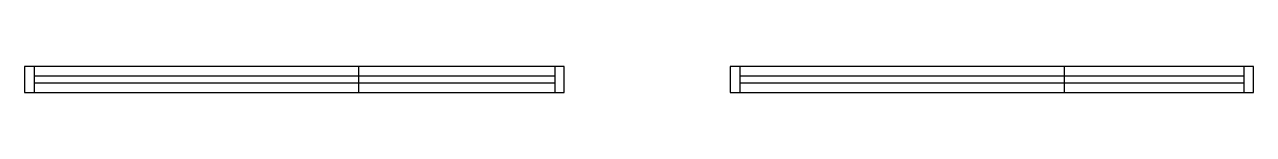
# Model space of a CAD drawing. Header units: metres. Extents: x 4108 to 5005, y -521 to -502.
import ezdxf

# ---------------------------------------------------------------- set-up
doc = ezdxf.new("R2010")
doc.units = ezdxf.units.M
doc.layers.add('Painéis', color=7, linetype='Continuous')
doc.layers.add('SARR_2.2x7', color=7, linetype='Continuous')

msp = doc.modelspace()

# ---------------------------------------------------------------- linework, layer by layer
at = {"layer": 'Painéis', "color": 7, "lineweight": 25}
for p, q in [((4351.72, -521.11), (4351.72, -502.11)), ((4866.81, -521.11), (4866.81, -502.11))]:
    msp.add_line(p, q, dxfattribs=at)
for points in [[(4107.72, -502.11), (4107.72, -521.11), (4501.72, -521.11), (4501.72, -502.11), (4107.72, -502.11)], [(4622.81, -502.11), (4622.81, -521.11), (5004.81, -521.11), (5004.81, -502.11), (4622.81, -502.11)]]:
    msp.add_lwpolyline(points, dxfattribs=at)
at = {"layer": 'SARR_2.2x7', "color": 7, "lineweight": 25}
for p, q in [((4114.72, -502.11), (4114.72, -521.11)), ((4494.72, -502.11), (4494.72, -521.11)), ((4629.81, -502.11), (4629.81, -521.11)), ((4997.81, -502.11), (4997.81, -521.11)), ((4351.72, -509.11), (4114.72, -509.11)), ((4494.72, -509.11), (4351.72, -509.11)), ((4866.81, -509.11), (4629.81, -509.11)), ((4997.81, -509.11), (4866.81, -509.11)), ((4114.72, -514.11), (4351.72, -514.11)), ((4351.72, -514.11), (4494.72, -514.11)), ((4629.81, -514.11), (4866.81, -514.11)), ((4866.81, -514.11), (4997.81, -514.11))]:
    msp.add_line(p, q, dxfattribs=at)

doc.saveas('drawing.dxf')
